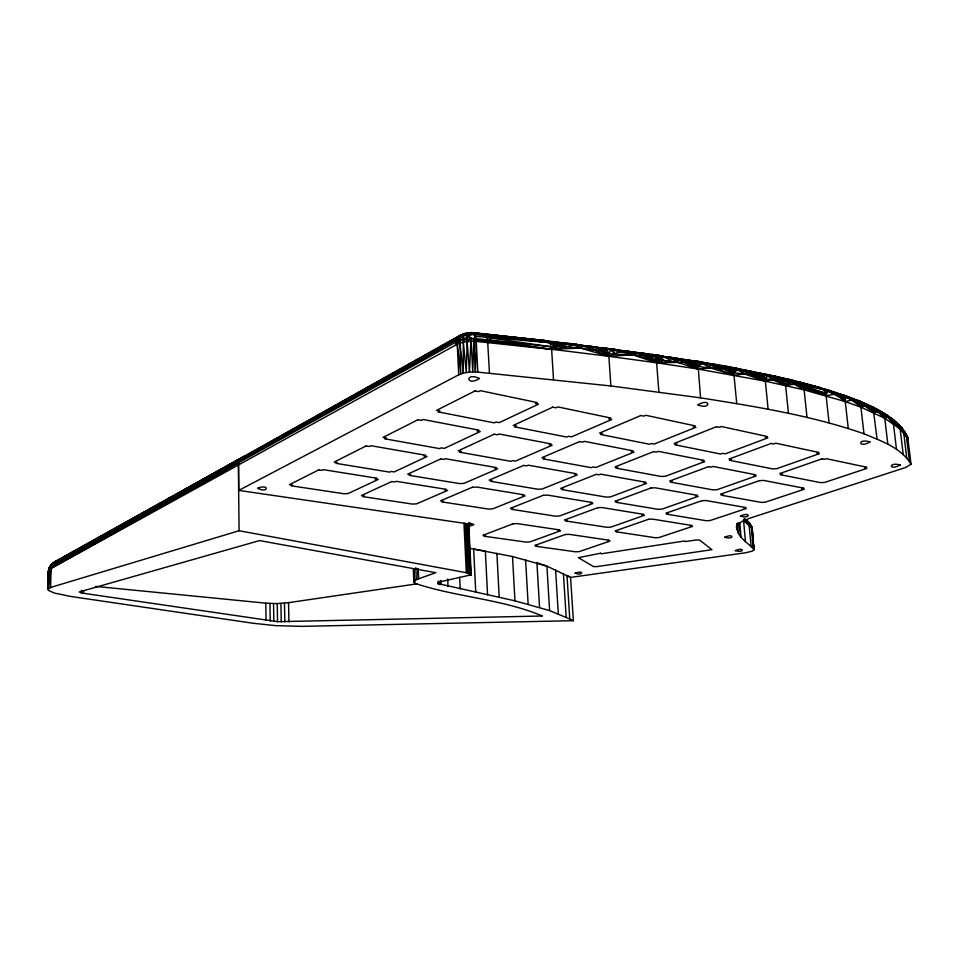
<?xml version="1.0" encoding="UTF-8"?>
<svg xmlns="http://www.w3.org/2000/svg" width="959" height="959" viewBox="0 0 959 959"><rect width="100%" height="100%" fill="white"/><g stroke="black" fill="none" stroke-linecap="round" stroke-linejoin="round"><path stroke-width="1.44" d="M413.317 568.759L413.832 581.885L414.708 583.228C456.172 597.241 501.653 598.86 542.398 616.002L277.547 621.684L83.529 593.297L81.419 592.938L81.455 590.264M83.529 593.297L83.565 590.6M907.466 440.253L907.861 438.455L900.165 429.129L884.761 418.244L860.93 407.203L845.263 401.593L804.121 389.881L765.378 381.179L698.116 369.059L656.615 362.778L643.813 355.465L643.837 353.559L616.038 350.131M569.766 618.999L549.615 610.595L514.959 600.837L512.514 556.544L546.954 566.146L570.569 577.414L573.362 620.689L569.766 618.999L566.997 575.484L570.569 577.414L745.73 552.744L752.3 551.125L754.05 549.495C747.972 542.626 736.176 536.872 737.087 526.371L741.355 521.816L749.494 518.292L905.943 467.393L911.05 464.204C901.22 447.601 880.853 440.924 863.975 433.78C811.158 415.355 755.62 406.604 700.561 397.853L698.152 366.59L696.246 362.598L693.225 360.788L627.438 351.27L619.682 351.593L608.821 356.328L476.155 339.966L464.3 335.051L457.671 337.388L240.517 458.75L238.635 462.717L238.767 490.409L473.65 524.657L468.088 526.851M242.543 457.023L239.858 459.589L51.846 564.839L49.005 568.375L47.95 589.341L50.563 587.459L51.187 566.601L54.279 562.094L244.245 456.292L54.279 562.094C44.677 567.632 49.305 580.555 47.95 589.341L48.693 590.528L54.303 593.034L70.618 596.438L253.188 623.266L275.94 625.664L301.869 626.359L573.362 620.689M737.315 369.239C774.105 375.161 810.775 383.54 845.862 396.151L845.263 401.593L848.271 428.469M126.864 522.068L459.385 335.746L466.362 333.025L473.219 332.725L475.568 336.345L476.251 341.332L475.388 371.864L610.883 385.962L700.561 397.853M238.767 490.409L458.726 374.801L463.293 373.111L463.329 339.354L464.42 333.564L457.934 339.042L238.635 462.717L455.993 342.075L463.329 339.354L476.012 338.635L551.425 346.798L556.052 345.899L580.243 348.021L608.821 356.328L656.615 362.778L670.593 361.627L670.713 358.007L651.988 354.434L547.685 340.901L473.219 332.725L467.752 332.785L472.787 334.319L549.986 342.687C576.994 343.933 603.499 349.819 630.327 351.725L632.592 354.782L656.615 362.778L683.911 362.31L697.613 365.499L700.753 362.25C744.208 367.765 785.805 379.237 826.107 395.707L834.786 394.221L842.817 397.398L845.023 399.304L845.263 401.593L852.227 400.059L858.089 402.696L860.798 404.998L868.65 406.652L873.289 409.529L877.065 439.03M751.688 532.413L751.664 526.671L746.713 520.533L751.664 526.671L754.05 549.495C751.712 539.569 755.848 525.364 745.107 519.322M778.756 378.086L788.921 379.5L785.637 385.518L788.442 413.317M553.499 379.536L551.629 349.424L554.53 346.187L547.685 340.901L471.648 332.605L466.362 333.025L464.3 335.051L466.601 334.631L470.977 338.443L469.49 372.044L463.293 373.111L459.936 343.01L461.459 335.854L460.5 335.422L455.993 342.075L456.052 344.856L50.923 568.507L48.31 571.66L48.418 577.462M807.01 417.429L804.121 389.881L797.121 384.571L797.708 381.658L823.409 389.474C837.159 392.039 850.489 397.973 860.93 407.203L863.975 433.78M762.345 374.118L766.792 374.478L767.799 375.688L765.57 378.829L765.378 381.179L768.099 409.229M458.726 374.801L457.263 344.197L457.934 339.042L460.02 340.289L456.052 344.856L463.317 342.063L473.782 341.152L551.629 349.424L580.243 348.021L601.341 351.234L608.689 353.751L649.267 355.861L651.988 354.434L657.598 355.369L663.328 360.224L677.402 362.334L698.116 369.059L710.247 367.908L721.707 368.544L733.647 371.684L736.74 403.595M670.593 361.627C666.014 355.274 657.598 354.65 650.43 355.118L674.896 357.911L698.116 369.059L696.054 365.031L696.246 362.598L698.26 361.711L700.753 362.25L710.247 367.908L734.15 375.185L744.663 374.046L754.493 374.657L763.076 377.043L765.57 378.829L784.654 381.562L788.885 380.184C808.257 385.842 829.259 388.443 845.263 401.593L842.589 395.444L838.657 393.49M882.052 413.209L882.04 412.406L886.152 414.72L893.332 420.03L893.416 423.686L885.876 414.732L877.893 410.32L885.876 414.732L893.416 423.686L896.485 449.387M455.993 342.075L457.671 337.388L462.298 334.547L459.385 335.746M775.975 377.882L776.215 376.575L788.885 380.184L790.036 383.037L785.637 385.518L772.067 379.548L767.799 375.688L760.031 373.051L757.622 373.447M49.365 571.36L48.657 570.209L49.712 566.589L52.901 563.317L239.858 459.589L238.983 461.327L51.187 566.601L49.005 568.375L48.31 571.66M752.324 536.896L753.93 550.01L751.664 526.671M787.902 382.449L782.508 377.978L781.561 381.011L785.637 385.518L794.244 384.223L804.121 389.881L802.707 385.314L799.638 382.293L797.277 382.413L787.938 379.428L790.3 380.519M706.148 363.917L706.363 363.041C715.798 366.853 729.499 363.509 734.15 375.185C719.718 371.553 708.485 361.159 693.225 360.788L703.666 362.694L710.247 367.908L709.9 364.312C694.088 363.257 679.212 357.623 663.388 356.7M691.391 361.411L695.275 364.792L698.116 369.059L690.732 363.725L691.391 361.411L689.377 360.188L690.024 361.483M887.83 444.221L884.761 418.244L885.241 414.492L884.186 413.461M731.585 370.977L732.244 368.819L729.02 366.985L735.661 369.323L746.737 370.618L765.378 381.179L772.067 379.548L771.084 375.736L767.356 374.885M468.915 333.648L470.162 332.593L464.3 335.051M695.275 364.792L696.246 362.598L690.732 363.725L687.423 359.925L679.703 359.229L677.402 362.334L674.645 358.678L674.896 357.911L684.522 360.188M906.746 457.982L903.69 432.749L904.205 431.346C900.057 425.664 881.405 407 900.165 429.129L903.222 454.542M457.371 341.464L456.052 344.856L456.448 339.546L239.33 460.62M478.781 333.924L485.35 334.427L487.568 339.834L551.629 349.424L558.486 346.007L559.6 343.37L558.018 342.171L555.177 342.075M790.036 383.037L791.019 380.735L788.921 379.5L795.215 381.85L797.121 384.571L803.93 388.647L826.107 395.707L829.067 422.931M705.812 363.329L717.668 365.499L716.109 368.58L712.993 364.168L694.1 361.507M819.897 388.551L827.605 390.253L826.107 395.707L825.759 393.346L823.409 389.474L819.609 387.556L799.638 382.293M413.832 581.885L416.302 579.596L435.842 572.691L259.553 540.588L79.273 591.943L81.419 592.938M778.576 377.942L782.508 377.978M890.911 419.215L893.74 420.27L891.858 419.047L896.857 423.303L893.237 420.665L895.43 421.768L900.165 429.129L899.446 426.108L896.857 423.303L895.37 422.811L891.331 418.34L888.825 417.201L893.332 420.03L900.165 429.129L900.909 427.726L898.271 424.346L895.586 423.075M748.476 371.481L736.224 368.448L735.661 369.323L732.244 368.819L725.771 366.41L732.244 368.819L732.28 371.217L734.258 372.775L744.663 374.046L746.737 370.618L749.686 374.693L765.378 381.179L763.436 374.897L760.031 373.051M889.532 418.687L889.964 417.908M906.926 437.975L907.478 437.04L906.231 434.175L900.957 427.486L902.143 428.469L903.474 430.351L903.69 432.749L898.008 424.058L894.339 422.008M792.542 380.351L795.215 381.85L794.244 384.223C792.422 382.617 790.875 378.781 794.663 381.214M610.883 385.962L608.689 353.751L611.77 349.064C627.234 350.526 640.984 358.546 656.567 360.26L659.648 359.517L663.328 360.224L660.379 355.909L655.656 354.986M601.773 348.704L604.506 347.901L607.071 349.687L605.369 352.385L608.821 356.328L632.592 354.782L636.572 352.792L643.813 355.465L642.015 353.356L639.857 352.768L643.813 355.465M658.881 391.979L656.615 362.778L658.641 359.757L651.988 354.434M888.897 417.081L891.331 418.34L893.416 423.686C890.683 418.136 886.2 414.132 880.686 411.687L883.886 413.329L887.363 417.285L884.761 418.244L884.054 415.091L880.17 412.238L873.949 410.632L875.099 408.93L879.475 410.692L882.136 412.382L884.737 416.218L889.508 417.776L895.37 422.811M825.759 393.346L802.707 385.314L797.277 382.413L803.618 387.436L825.759 393.346L827.054 391.5L826.238 389.977L820.976 388.467M657.73 355.286L651.82 357.192L650.514 358.942L647.445 353.967L639.857 352.768L646.402 354.494M663.328 360.224L656.615 362.778L656.567 360.26L643.837 353.559L654.793 356.233L666.313 357.599L666.961 356.736L679.703 359.229L683.911 362.31L687.423 359.925M514.959 600.837L437.604 583.504L438.838 582.089L471.229 574.825L468.699 522.691M632.592 354.782L634.498 352.433L626.563 351.342L632.592 354.782L604.506 347.901L611.063 349.987L614.635 353.667L613.041 350.131M732.28 371.217L734.15 375.185L723.158 366.889L712.993 364.168L721.707 368.544L724.117 366.146M466.146 338.839L463.317 342.063L466.266 372.476L467.141 341.416L466.146 338.839L470.581 334.307L472.787 334.319L475.568 336.345L549.986 342.687L565.846 346.678L576.443 344.377L590.516 346.774M656.615 362.778L659.648 359.517L659.456 356.772L660.379 355.909M475.568 336.345L473.566 338.467L475.388 371.864L469.49 372.044L467.141 341.416L470.977 338.443M751.436 529.62L752.072 528.541L751.376 526.179L744.088 519.322M757.322 372.5L763.076 377.043L765.378 381.179L744.663 374.046L737.363 369.575L734.258 372.775L735.661 369.323L733.647 371.684L732.244 368.819L727.629 369.934L725.735 367.081L723.158 366.889M240.517 458.75L461.459 334.739L463.7 334.403M50.827 565.007L57.732 560.787L52.289 563.712L51.954 565.414L50.827 565.007L55.922 561.231L54.028 562.777M485.35 334.427L549.986 342.687L551.629 349.424L556.052 345.899L558.941 344.976M767.799 375.688L764.898 377.738L763.436 374.897L751.7 371.469M475.029 333.205L471.648 332.605L466.601 334.631L470.581 334.307L466.362 333.025M554.182 342.303L573.878 344.772L580.243 348.021L583.372 345.935L591.559 346.331L597.397 347.685M591.559 346.331L594.4 350.167L597.625 348.033L608.821 356.328C594.232 349.939 579.44 342.723 563.077 343.25M594.4 350.167L600.178 350.023L603.679 351.713L607.071 349.687L608.689 353.751M61.652 558.606L64.253 557.143L61.664 558.606M66.866 555.681L91.644 541.787L77.355 549.879M94.258 540.337L124.25 523.518M52.901 563.317L241.057 458.138M263.03 446.486L265.631 445.036M268.244 443.573L270.846 442.123M290.397 431.202L292.998 429.752M295.6 428.289L298.213 426.839M300.814 425.376L303.428 423.926M333.396 407.179L335.998 405.729M365.966 388.994L368.58 387.532M66.89 555.693L69.516 554.242M72.129 552.78L74.742 551.329M94.366 540.408L102.217 536.045M104.831 534.583L107.444 533.132M110.057 531.682L112.683 530.219M116.602 528.037L124.454 523.674M127.067 522.211L134.919 517.848M137.533 516.386L140.146 514.935M149.304 509.84L157.156 505.477M159.769 504.014L167.621 499.651M170.234 498.189L172.848 496.738M180.7 492.375L183.313 490.912M187.245 488.73L189.858 487.28M192.471 485.817L200.323 481.454M202.936 479.991L205.55 478.541M225.173 467.62L227.786 466.17M476.155 339.966L473.782 341.152L472.763 371.852L471.133 341.14M460.5 335.422L464.42 333.564L464.264 334.343L461.459 334.739M732.232 368.136L736.224 368.448L754.493 374.657L757.646 373.183L765.57 378.829M882.136 412.382L877.341 409.649L880.374 411.243L880.17 412.238L879.475 410.692L872.079 406.868L875.963 409.181L877.305 411.735L874.009 412.754L868.65 406.652L868.375 405.118L862.285 402.648L874.188 407.899L884.761 418.244L880.17 412.238L874.488 407.995L862.62 402.588L858.293 401.15L856.171 401.809L849.53 397.374L842.589 395.444L839.616 396.055L833.862 392.111L824.38 389.63M781.561 381.011L776.263 377.295L766.792 374.478L771.839 377.223L773.134 376.695L775.22 379.92L785.637 385.518L784.654 381.562L782.364 378.517L779.199 377.271M755.932 372.248L759.624 376.012L763.436 374.897M661.758 357.048L663.784 356.376L656.388 355.202M771.084 375.736L769.945 376.096L772.067 379.548M50.563 587.459L239.091 530.735L466.326 572.703L471.229 574.825M838.31 394.233L842.146 394.593L853.69 399.016L860.93 407.203L864.994 406.137L874.009 412.754L872.426 407.227L867.919 405.765M551.629 349.424L565.846 346.678L563.125 342.842M95.48 586.381L265.787 603.163L277.235 603.583L288.551 602.66L416.937 583.851M781.993 380.016L778.312 377.019L774.189 376.12L782.364 378.517L786.212 380.975M816.924 387.856L819.609 387.556L799.938 382.689M603.019 348.596L606.747 348.309L618.04 349.939L619.682 351.593M851.364 399.364C857.67 399.124 863.843 402.804 868.65 406.652L869.393 405.657L873.289 409.529L871.383 406.796L866.289 404.099L868.65 406.652L865.222 403.643L862.021 402.528L864.371 403.295L866.984 406.712L874.009 412.754M600.178 350.023L607.071 349.687M795.718 381.646L797.708 381.658M468.711 333.181L474.118 333.241L463.329 339.354L461.459 335.854M546.666 341.812L549.507 341.895M648.224 354.015L647.445 353.967L650.813 355.441L651.82 357.192M608.965 349.1L618.04 349.939M695.359 361.255L698.26 361.711L700.25 363.125L698.152 366.59L696.054 365.031M696.33 361.315L700.753 362.25M49.005 568.375L51.846 564.839L238.983 461.327L238.359 465.043L239.091 530.735M457.251 342.831L459.936 343.01L460.752 373.902L457.263 344.197M554.158 342.507L558.617 342.878M666.313 357.599L674.645 358.678M477.75 333.492L547.685 340.901M710.247 367.908L698.152 366.59L703.666 362.694L696.821 361.519M855.044 400.059L862.62 402.588L866.984 406.712M700.07 362.658L702.947 362.993M886.464 415.822L886.979 415.259L889.508 417.776L888.43 416.242L884.162 414.18M483.192 334.068L492.051 335.171M495.012 335.53L499.447 336.082M503.871 336.633L506.832 336.993M512.741 337.736L515.69 338.095M782.616 378.745L786.608 379.249M838.49 394.425L843.86 395.168L848.331 396.966L852.227 400.059L850.933 397.925L852.551 398.393L862.68 403.331L864.994 406.137L862.62 402.588L860.798 404.998L860.93 407.203L855.248 399.711L841.69 395.348M487.052 337.544L551.425 346.798M872.594 407.695L876.586 409.169L880.17 412.238L877.725 409.709L872.594 407.695L876.826 409.229M746.737 370.618L743.177 370.054L752.923 371.684L754.493 374.657M469.071 538.167L468.663 525.005L463.964 523.266L466.326 572.703M693.225 360.788L698.14 361.603M627.438 351.27L633.192 352.313M636.069 352.84L638.946 353.356M469.442 548.296L512.55 556.532M857.022 400.766L859.863 401.282L862.68 403.331L857.598 400.347L859.624 401.593L860.798 404.998L858.293 401.15L854.253 399.172M709.9 364.312L713.328 364.959M802.707 385.314L823.409 389.474M856.807 401.138L860.942 402.145L859.863 401.282M725.735 367.081L727.917 367.645L734.15 375.185L717.668 365.499M712.993 364.168L718.591 365.703M674.896 357.911L679.703 359.229M598.272 347.578L595.923 346.834L597.625 348.033M847.972 397.853L846.03 396.235L848.331 396.966M831.057 391.811L828.78 390.445L832.172 391.548L834.786 394.221L833.862 392.111L837.183 393.238L845.263 401.593L841.115 395.851L836.392 392.663M846.03 396.235L849.53 397.374L852.227 400.059L845.862 396.151M782.484 378.014L788.885 380.184L784.33 378.469M689.377 360.188L696.246 362.598M828.78 390.445L834.786 394.221L827.605 390.253M825.675 389.294L830.674 391.116M883.455 413.725L886.236 414.767L889.508 417.776M883.287 413.713L886.979 415.259M785.637 385.518L774.177 376.899L770.089 375.197L772.439 376.276M576.443 344.377L578.589 345.288L580.243 348.021M749.291 522.883L745.802 520.845L750.549 524.441L746.713 520.533M891.894 419.73L894.256 420.773M469.586 522.835L473.65 524.657M872.079 406.868L875.099 408.93L867.236 404.77L871.383 406.796M858.293 401.15L853.69 399.016L858.796 403.104L858.293 401.15L860.93 407.203M788.921 379.5L792.074 381.011M888.825 417.201L893.332 420.03M877.533 409.853L880.374 411.243L884.054 415.091L882.927 412.802L877.893 410.32M892.709 420.605L889.221 416.793L886.332 415.367L890.755 417.944L892.709 420.605L888.43 416.242M887.531 416.362L890.755 417.944M882.04 412.406L883.886 413.329M895.43 421.768L899.446 426.108L896.126 422.332L893.213 420.869L897.456 423.494L899.446 426.108L900.165 429.129M894.196 421.864L897.456 423.494L902.503 429.105L903.69 432.749L899.015 425.209L902.143 428.469L903.69 432.749L901.496 427.714L899.674 426.084M880.686 411.687L885.241 414.492M873.697 407.767L870.484 406.148L875.099 408.93M559.6 343.37L565.846 346.678M549.986 342.687L556.052 345.899M886.26 415.163L889.221 416.793M893.237 420.665L896.126 422.332M861.23 402.157L859.24 401.006L860.271 401.821M884.174 413.533L888.585 417.824M792.29 380.651L797.121 384.571M685.901 360.644L690.732 363.725M670.713 358.007L677.402 362.334L676.586 359.002M841.978 396.978L843.584 398.021M659.648 359.517L654.793 356.233L656.567 360.26M745.455 520.09L749.566 523.314L751.556 527.162L753.75 549.051L752.072 528.541L743.561 520.365L745.467 541.667M874.188 407.899L884.761 418.244M858.089 402.696L859.492 403.727M904.793 433.096L906.231 434.175L908.029 439.306L907.478 437.04L901.76 428.421L907.658 437.34L911.05 464.204M744.112 519.155L747.972 522.08L749.051 524.765L751.173 546.822M746.042 371.888L749.686 374.693M771.839 377.223L775.22 379.92L774.177 376.899M743.561 520.365L751.64 527.126M759.624 376.012L765.378 381.179L761.41 375.58M603.679 351.713L608.821 356.328M841.115 395.851L842.817 397.398L842.589 395.444L845.023 399.304L845.826 397.434L844.795 395.899M745.958 520.09L747.66 521.648M896.857 423.303L893.728 420.246L896.269 423.327M736.224 368.448L737.363 369.575M744.999 519.083L747.972 522.08M740.564 369.874L744.663 374.046M469.886 333.576L469.167 332.833L469.191 333.612M776.263 377.295L779.475 380.639M744.136 519.49L749.051 524.765M791.019 380.735L794.244 384.223L793.836 381.622M903.27 430.327L906.291 435.278L909.528 461.459M904.625 432.365L906.231 434.175M903.474 430.351L900.957 427.486L904.205 431.346L906.495 436.405L904.457 431.598L902.155 428.901M899.015 425.209L901.844 428.445M698.116 369.059L693.285 363.293M904.864 432.113L902.539 429.368L907.658 437.34M898.271 424.346L901.268 427.93L898.523 424.633M876.586 409.169L878.888 412.286M902.503 429.105L901.496 427.714L903.69 432.749M898.008 424.058L900.117 427.318M719.861 365.667L721.707 368.544M891.331 418.34L893.404 421.78M682.317 359.409L683.911 362.31M882.927 412.802L884.737 416.218M872.426 407.227L873.949 410.632M715.03 365.283L716.109 368.58M839.017 393.957L839.616 396.055M738.214 522.487L741.019 537.016L739.761 522.679M487.568 339.834L489.462 373.123M737.063 525.592L737.951 532.653L737.159 523.938M907.646 441.715L907.993 444.64M908.7 450.49L909.06 453.415M909.588 457.803L910.115 462.19M752.324 539.39L752.575 542.183M736.5 526.275L736.776 529.2L736.572 526.263M563.401 573.506L566.17 617.272M555.573 569.646L558.318 613.904M549.615 610.595L546.918 566.158L536.92 562.813L539.557 607.359M525.58 559.648L528.133 604.146M496.894 553.331L499.207 597.241M476.251 341.332L477.822 372.02M487.568 594.736L485.35 551.173L473.65 549.051L475.76 592.254M469.43 545.587L470.006 557.467M470.366 564.887L470.869 575.268M467.944 524.405L470.33 573.842M466.769 523.89L469.143 573.374M459.661 577.186L460.212 588.97M447.721 579.02L448.045 586.321M465.451 523.53L467.584 572.967M440.696 580.363L440.888 584.726M439.342 581.454L439.474 584.355M438.203 581.034L438.335 583.947M418.244 568.591L418.651 578.864M417.776 568.723L418.184 578.972M415.822 567.644L416.302 579.596M413.976 568.819L414.708 583.228M737.015 523.47L737.087 526.371M288.551 602.66L288.923 621.935M284.475 603.151L284.823 621.959M280.915 603.427L281.239 621.876M277.235 603.583L277.547 621.684M273.543 603.595L273.842 621.396M269.958 603.475L270.234 621.024M265.787 603.163L266.051 620.473M48.921 570.054L48.537 588.382L50.923 568.507L238.503 463.125L51.187 566.601L48.921 570.054M869.981 441.883C858.341 448.872 856.986 438.023 869.981 441.883M479.464 378.469C466.158 387.136 464.647 371.601 479.464 378.469M697.864 404.83C710.847 410.464 711.326 397.254 697.864 404.83M900.213 464.995C888.885 471.313 888.046 461.555 900.213 464.995M257.683 488.263C268.508 493.861 269.611 483.372 257.683 488.263M724.716 537.232C734.222 540.289 734.414 532.856 724.716 537.232M575.112 573.23C583.048 576.179 584.738 569.766 575.16 573.17M740.468 516.038C750.441 519.43 750.933 511.219 740.468 516.038M735.337 550.61C744.508 553.391 744.867 546.522 735.337 550.61M238.276 460.368L235.674 461.842L238.252 460.344M318.736 469.874L289.462 484.655L292.579 485.134L291.236 485.805L343.825 493.741L348.165 493.537L378.314 479.38L375.317 478.913L376.779 478.217L323.339 469.658L321.9 470.378L318.736 469.874M366.134 445.935L334.2 462.058L337.388 462.586L335.914 463.329L389.69 472.14L391.188 471.42L394.209 471.924L427.031 456.52L423.962 455.993L425.568 455.237L370.941 445.707L369.371 446.498L366.134 445.935M418.028 419.718L383.037 437.4L386.297 437.975L384.691 438.79L439.642 448.608L441.284 447.829L444.365 448.38L480.219 431.55L477.103 430.951L478.853 430.135L423.051 419.491L421.337 420.354L418.028 419.718M475.065 390.912L436.573 410.356L439.917 411.003L438.143 411.891L494.269 422.871L496.067 422.02L499.207 422.643L538.55 404.171L535.362 403.511L537.292 402.6L480.339 390.661L478.457 391.62L475.065 390.912M391.752 481.538L361.423 495.539L364.348 495.983L362.946 496.63L412.334 504.074L416.542 503.871L447.589 490.445L444.784 490.001L446.295 489.342L396.199 481.322L394.724 482.005L391.752 481.538M440.744 458.905L407.743 474.142L410.728 474.633L409.217 475.34L459.577 483.588L463.952 483.384L497.661 468.807L494.796 468.304L496.438 467.596L445.384 458.69L443.777 459.433L440.744 458.905M494.221 434.211L458.174 450.85L461.231 451.401L459.565 452.168L510.883 461.327L512.574 460.596L515.451 461.111L552.18 445.24L549.267 444.676L551.053 443.897L499.064 433.983L497.301 434.799L494.221 434.211M552.804 407.155L513.293 425.4L516.398 426.012L514.575 426.851L566.817 437.064L568.663 436.261L571.588 436.836L611.758 419.479L608.797 418.855L610.763 418.004L557.886 406.916L555.944 407.815L552.804 407.155M472.391 487.268L440.553 500.838L443.322 501.269L441.847 501.893L488.515 509.073L492.638 508.881L525.064 495.863L522.415 495.431L523.986 494.796L476.743 487.064L472.391 487.268M523.746 465.391L489.174 480.123L491.979 480.603L490.385 481.274L537.843 489.222L542.135 489.018L577.27 474.909L574.573 474.429L576.287 473.746L528.277 465.187L526.587 465.894L523.746 465.391M579.68 441.56L541.991 457.623L544.856 458.138L543.118 458.882L591.331 467.68L593.094 466.973L595.803 467.477L634.007 452.133L631.274 451.605L633.144 450.85L584.415 441.344L582.569 442.123L579.68 441.56M640.828 415.499L599.603 433.072L602.504 433.66L600.61 434.463L649.531 444.257L651.449 443.49L654.194 444.041L695.898 427.294L693.129 426.707L695.167 425.88L645.791 415.271L643.765 416.134L640.828 415.499M543.285 495.3L510.416 508.318L513.029 508.726L511.507 509.325L555.549 516.17L559.577 515.978L592.914 503.475L590.408 503.067L592.039 502.456L547.529 495.096L543.285 495.3M596.21 474.345L560.583 488.455L563.233 488.898L561.59 489.546L606.268 497.11L610.439 496.906L646.51 483.384L643.969 482.928L645.731 482.269L600.622 474.13L598.884 474.825L596.21 474.345M653.714 451.569L614.983 466.901L617.668 467.405L615.882 468.112L661.147 476.467L665.498 476.263L704.625 461.591L702.06 461.087L703.966 460.368L658.318 451.353L656.424 452.097L653.714 451.569M716.445 426.719L674.177 443.466L676.886 444.017L674.944 444.784L720.736 454.063L722.69 453.331L725.256 453.847L767.859 437.867L765.282 437.316L767.356 436.525L721.252 426.503L719.178 427.318L716.445 426.719M513.113 523.77L482.94 535.314L485.422 535.661L484.019 536.201L526.047 542.111L529.824 541.931L560.452 530.807L558.066 530.447L559.553 529.907L517.081 523.578L513.113 523.77M597.709 507.707L564.587 519.982L567.045 520.353L565.51 520.929L606.999 527.306L610.883 527.126L644.388 515.319L642.027 514.935L643.657 514.36L601.796 507.515L597.709 507.707M650.921 487.999L615.127 501.257L617.608 501.677L615.954 502.288L657.946 509.313L661.974 509.121L698.116 496.39L695.731 495.971L697.493 495.347L655.165 487.795L650.921 487.999M708.557 466.649L669.754 481.022L672.271 481.478L670.485 482.137L712.933 489.893L717.116 489.689L756.219 475.916L753.81 475.448L755.716 474.777L712.981 466.434L711.087 467.141L708.557 466.649M771.228 443.43L729.02 459.061L731.561 459.577L729.619 460.296L772.451 468.867L776.814 468.663L819.25 453.715L816.828 453.199L818.902 452.468L775.843 443.214L773.781 443.981L771.228 443.43M565.283 534.511L534.846 545.443L537.184 545.767L535.781 546.282L575.496 551.809L579.164 551.629L609.972 541.092L607.718 540.756L609.205 540.241L569.131 534.331L565.283 534.511M648.512 519.287L615.234 530.878L617.548 531.238L616.014 531.765L655.177 537.735L658.941 537.555L692.506 526.395L690.288 526.035L691.918 525.484L652.456 519.107L648.512 519.287M701.832 500.718L665.978 513.209L668.315 513.592L666.661 514.168L706.22 520.725L710.116 520.533L746.234 508.522L743.992 508.126L745.754 507.539L705.932 500.514L701.832 500.718M759.456 480.639L720.689 494.149L723.05 494.568L721.252 495.192L761.158 502.396L765.21 502.204L804.181 489.246L801.928 488.814L803.822 488.179L763.712 480.435L759.456 480.639M821.899 458.882L779.859 473.53L782.244 473.998L780.302 474.669L820.484 482.629L824.68 482.425L866.864 468.388L864.598 467.908L866.66 467.225L826.334 458.678L824.284 459.385L821.899 458.882M600.514 553.247L578.385 557.682L593.477 566.589L596.882 566.613L711.926 549.687L699.602 540.049L696.066 540.001L685.361 541.559L684.594 540.984L601.389 553.787L600.514 553.247"/></g></svg>
